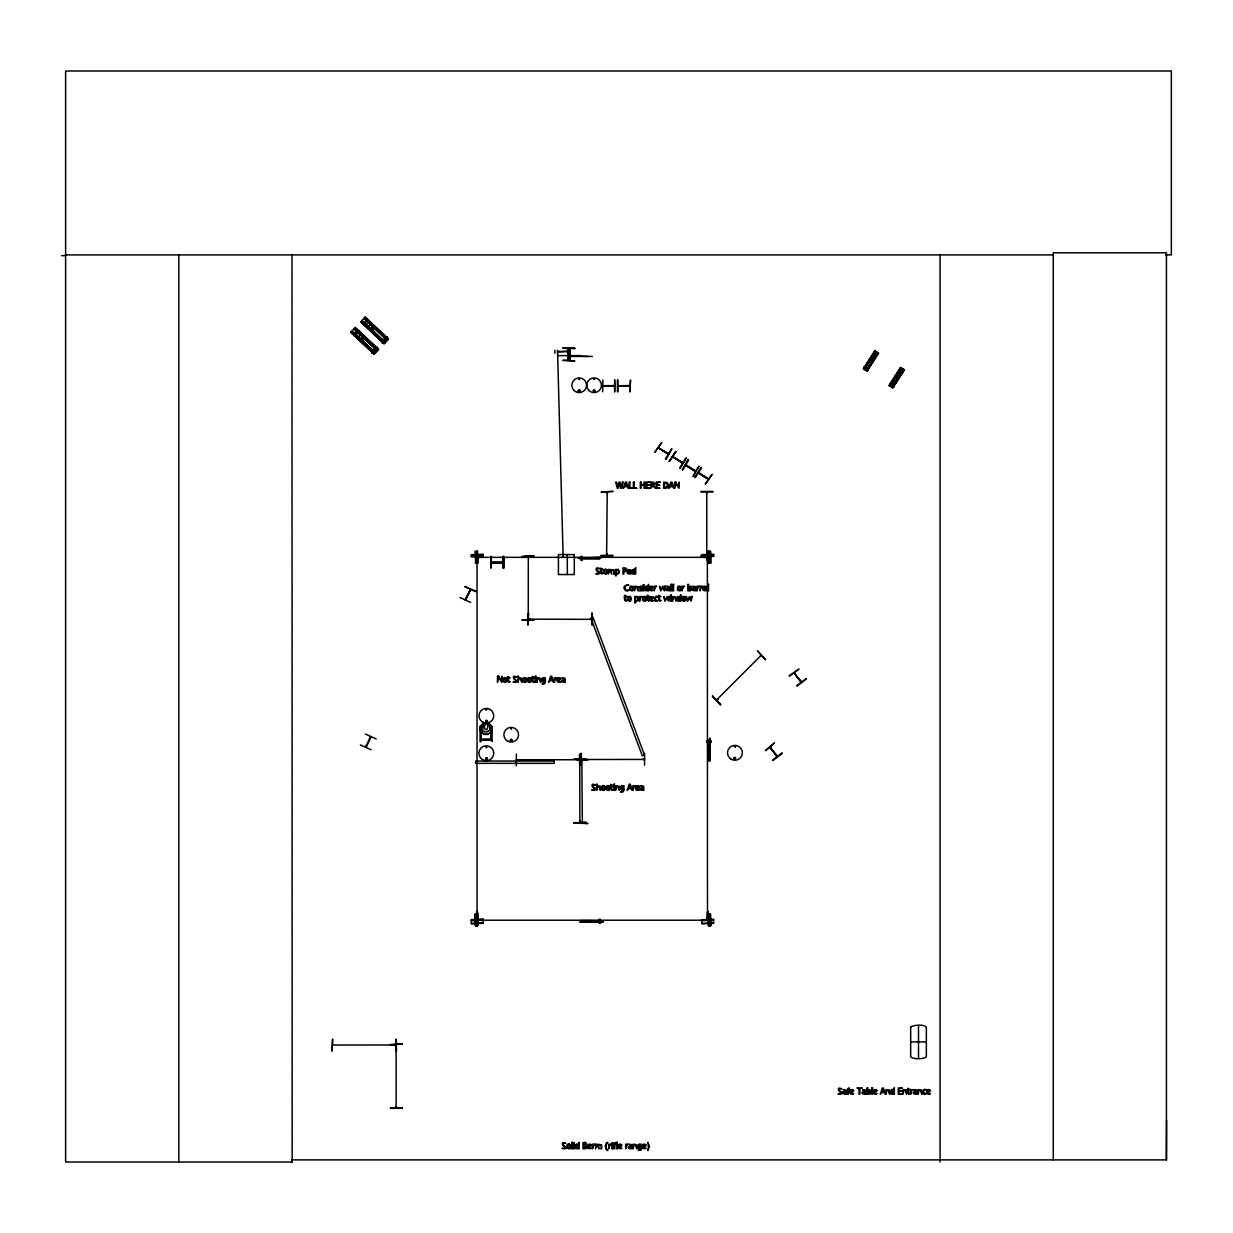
<?xml version="1.0" encoding="UTF-8"?>
<svg xmlns="http://www.w3.org/2000/svg" width="1233" height="1233" viewBox="0 0 1233 1233"><rect width="100%" height="100%" fill="white"/><g stroke="black" fill="none" stroke-linecap="round" stroke-linejoin="round"><path stroke-width="1.5" d="M1165.586 254.907L1171.35 254.907L1171.35 70.99L65.626 70.99L65.626 1162.01L292.159 1162.01L292.005 1159.883L1166.433 1159.883L1166.603 1120.427M706.817 742.358L706.817 741.156M706.971 742.436L706.987 741.064M707.804 742.405L707.804 741.11M708.359 742.343L708.359 741.187M710.146 742.251L710.146 740.956M710.963 742.297L710.963 740.925M711.117 742.204L711.133 741.002M476.971 917.938C479.113 918.801 475.938 901.616 477.032 919.479M477.572 917.922L477.448 919.464M707.48 919.479L707.881 911.279L707.434 918.477M708.019 917.922L707.896 919.464M476.971 912.821L477.51 912.805M707.418 912.821L707.942 912.805M476.909 557.378L477.032 556.607M707.48 556.607L707.495 560.738L707.896 556.592M668.656 453.713L658.592 448.026M685.687 465.365L695.52 471.391M476.971 557.378L478.558 557.47M476.924 559.967L477.001 560.229M396.086 1106.571L396.132 1107.727M606.744 492.075L607.16 493.37L607.222 492.106M580.311 760.422L580.296 759.605M606.744 555.158L607.145 553.848L607.16 555.158M581.714 760.052L582.253 760.977L581.791 759.96M582.361 822.642L581.837 759.913M706.756 555.158L706.756 492.075M706.694 554.018L707.156 555.158M485.694 709.653L486.896 709.329L485.833 709.946M487.436 721.582C485.463 717.483 484.862 724.403 487.251 721.814M487.482 758.757C484.523 762.21 485.725 755.367 487.359 758.48M578.077 390.769C581.036 387.332 579.834 394.175 578.185 391.046M594.676 379.302L593.458 379.147L594.676 378.993M593.335 390.568C594.753 393.45 595.077 388.565 593.505 390.429M595.215 391.077C593.243 386.977 592.626 393.897 595.03 391.308M581.714 921.668L581.776 920.635L601.365 920.774L601.365 921.806L580.296 922.192M733.789 758.326C736.748 754.873 735.546 761.717 733.897 758.603M734.128 758.326C736.502 755.721 734.883 761.316 734.313 757.971M735.546 746.859L734.375 746.381L735.438 746.998M607.222 554.912L607.222 554.095M706.694 492.321L706.756 493.385M771.041 747.876L770.317 746.921M794.144 673.064L801.589 681.911M776.343 755.659L777.468 756.291M366.093 747.213L366.17 745.98M370.054 737.673L370.594 736.486M370.979 736.933L366.093 747.445M465.226 599.608L470.528 589.343L465.535 600.055M465.18 599.855L466.151 598.945M385.312 339.876L385.883 341.171M709.884 738.552L709.36 739.831M365.569 747.013L370.547 736.61M517.182 681.34C509.059 673.942 522.068 678.474 514.392 676.177A1.988 1.988 0 0 0 513.467 676.84C512.728 681.032 520.758 680.601 513.098 682.019L515.656 682.466L517.182 681.34A1.865 1.865 0 0 0 517.244 680.077M599.87 573.037C591.748 565.639 604.756 570.17 597.096 567.874A1.988 1.988 0 0 0 596.156 568.536C595.416 572.729 603.446 572.312 595.786 573.715L598.344 574.162L599.87 573.037A1.865 1.865 0 0 0 599.947 571.788M595.755 789.336C587.648 781.938 600.656 786.454 592.981 784.173A1.988 1.988 0 0 0 592.056 784.835C591.239 789.012 599.392 788.565 591.67 790.014L594.244 790.461L595.755 789.336A1.865 1.865 0 0 0 595.832 788.072M566.039 1147.784C557.933 1140.402 570.941 1144.918 563.265 1142.637A1.988 1.988 0 0 0 562.34 1143.284C561.524 1147.476 569.677 1147.029 561.955 1148.478L564.529 1148.925L566.039 1147.784A1.865 1.865 0 0 0 566.117 1146.536M842.154 1093.193C834.047 1085.795 847.056 1090.326 839.38 1088.045A1.988 1.988 0 0 0 838.455 1088.693C837.639 1092.885 845.792 1092.423 838.07 1093.871L840.644 1094.318L842.154 1093.193A1.865 1.865 0 0 0 842.231 1091.945M477.448 560.337L477.448 556.977M704.382 556.884L708.019 557.439L707.372 556.884L707.48 918.708L707.48 912.066M579.818 391.123C578 387.948 579.448 393.897 579.572 390.167M485.648 720.889C486.619 723.941 487.359 719.456 485.987 720.673M486.896 747.46L486.018 746.582L486.341 747.722M510.647 728.271L511.525 729.15L510.924 728.087M510.292 739.692C512.111 744.562 512.188 735.885 510.292 740.756M511.818 740.571C510.832 737.226 510.185 743.052 511.895 740.031M794.206 673.033L801.142 682.157M365.446 734.082L376.188 738.921M371.148 749.756L360.39 744.917M464.995 586.769L475.938 591.208M465.642 600.117L470.652 589.374M470.698 602.428L459.955 597.589M528.248 619.552L528.31 556.73M580.296 822.426L580.296 821.178M480.284 730.491L480.284 726.638L484.091 722.754L482.211 729.597L484.816 731.878L487.389 731.878L489.933 729.597L489.933 726.715L488.021 722.939L484.091 722.754L480.161 726.684M528.541 618.781L529.866 619.182L528.556 619.197M394.714 1045.569L395.778 1045.029L394.468 1045.029M579.448 760.222L578.231 759.682M644.289 759.497L643.472 758.911M491.489 562.094L491.582 562.942M602.845 385.667L614.589 385.605L602.798 386.206M618.057 385.667L629.816 385.605L618.026 386.206M667.238 486.85L667.192 483.521L664.495 482.812L664.495 487.605L667.238 486.85A2.05 2.05 0 0 1 666.097 487.528M661.628 442.585L654.877 452.264L661.689 442.632M665.959 459.215L671.692 448.904L665.912 459.2M665.481 458.923L671.738 448.935M669.195 461.25L675.977 451.586M669.565 461.481L675.838 451.509L669.149 461.219M682.82 462.545L672.725 456.749L682.604 462.945M685.98 457.859L679.83 467.924M680.2 468.155L686.457 458.167M682.45 469.912L688.708 459.924M695.304 471.561L694.873 470.436M698.895 466.321L693.054 476.57L698.757 466.228M701.623 467.677L695.227 477.572M694.857 477.341L701.115 467.353M705.476 484.014L712.15 474.289L705.338 483.922M863.609 368.837L875.029 350.881M863.871 369.006L875.276 351.035M864.009 369.099L875.507 351.174M864.21 369.237L875.677 351.297M864.425 369.361L875.939 351.467M864.765 369.561L865.782 370.208M866.044 370.362L877.526 352.453M866.275 370.517L877.742 352.592M866.537 370.686L877.958 352.715M866.676 370.779L878.096 352.808M866.891 370.917L878.358 352.977M901.724 368.266L890.272 386.206L889.116 385.482L900.552 367.526L904.39 369.946L892.877 387.856L889.394 385.621L900.814 367.681M889.209 385.528L900.568 367.526M901.076 367.85L889.764 385.883L901.277 367.989M890.211 386.176L901.446 368.097M891.875 387.208L903.234 369.206M892.029 387.301L903.481 369.361M892.23 387.439L903.743 369.53M892.461 387.578L903.866 369.607M892.692 387.732L904.159 369.792M470.158 589.174L470.127 590.33M716.527 700.02L717.745 699.373M716.65 699.805L717.729 699.527L717.036 700.174M375.741 351.729L374.863 350.819M734.668 746.443L735.253 746.135M529.789 619.274L528.68 619.197L591.393 619.32M590.453 618.796L591.486 618.735M579.479 759.759L516.535 759.713M517.536 760.206L516.38 760.16M332.679 1045.029L395.608 1044.983M579.325 760.206L578.292 759.759M581.56 759.035L582.623 759.019M643.472 759.513L644.535 759.035M644.535 759.436L581.483 759.497M614.466 386.114L603.091 386.191M629.693 386.114L618.303 386.191M503.28 562.51L491.643 562.556M599.747 557.917L600.995 557.516M350.681 332.448L355.32 327.454L378.608 349.278L374 354.241L350.696 332.417M360.637 322.029L365.261 317.035L388.472 338.936M353.362 334.328L357.385 330.012M363.303 323.909L367.342 319.609M354.934 335.792L358.957 331.492M364.891 325.389L368.914 321.089M357.308 338.012L361.331 333.711M367.249 327.593L371.287 323.293M359.404 339.984L363.427 335.684M369.345 329.565L373.383 325.265M361.762 342.188L365.785 337.888M371.719 331.785L375.741 327.485M371.919 351.682L375.942 347.382M381.876 341.264L385.898 336.963M371.934 353.039L377.298 347.29M372.104 353.208L377.483 347.459M381.876 342.62L387.254 336.886M382.06 342.789L387.424 337.056M388.58 338.844L383.941 343.837L360.73 321.921M720.411 704.767L712.489 696.013L720.442 704.721M761.347 655.833L760.314 656.249L761.146 655.401M480.161 730.445L484.153 734.267L488.083 734.359L492.013 730.445M581.776 821.748L581.791 822.735M582.238 822.765L582.361 821.825M396.533 1107.604L396.594 1106.664M717.313 699.173L716.62 699.928L760.931 655.54M578.894 378.593L579.387 379.779L579.217 378.5M789.212 675.776L798.938 669.087L789.49 676.116M796.734 685.61L806.197 678.582M797.104 686.087L806.459 678.936M774.463 742.99L765.477 750.635L774.432 742.96M782.092 752.962L772.629 759.99M772.999 760.468L782.354 753.317M685.764 464.795L686.689 465.303M477.572 557.362L478.543 556.823M477.649 919.787L482.442 920.188L477.664 920.203M511.741 741.141L510.94 741.249M481.872 557.393L478.111 557.347M704.397 920.265L703.488 919.803L708.281 920.203M658.345 447.887L668.394 454.176L658.622 447.98M698.695 472.563L708.482 478.697M698.525 473.071L708.127 479.021M656.079 596.464L654.523 597.805L654.708 600.363A1.803 1.803 0 0 0 655.663 601.165C661.859 601.843 649.776 598.39 657.913 596.787L656.079 596.464A2.558 2.558 0 0 1 657.281 596.525M924.365 1089.51L922.808 1090.851L922.993 1093.409A1.803 1.803 0 0 0 923.949 1094.21C930.129 1094.889 918.061 1091.436 926.199 1089.833L924.365 1089.51A2.558 2.558 0 0 1 925.567 1089.571M644.289 759.559L643.349 759.451M707.388 920.265L708.266 919.787M471.345 919.864L483.136 919.402M471.345 920.219L483.136 919.741M471.36 920.727L483.136 920.25M471.36 923.455L483.136 922.978M701.793 919.864L713.583 919.232L713.583 923.317L701.793 923.794L701.793 919.695M701.793 920.219L713.583 919.741M701.793 920.727L713.583 920.25M701.793 923.455L713.583 922.978M471.345 554.819L483.136 554.588M471.345 556.191L483.136 555.96M471.345 556.453L483.136 556.222M701.793 554.819L713.568 554.588M701.793 556.191L713.568 555.96M701.793 556.453L713.583 556.222M701.053 491.443L712.844 491.428M607.222 492.306L606.621 554.912M701.068 491.936L712.844 491.859M706.756 493.262L707.218 492.106M601.072 555.359L612.847 555.282M601.072 555.79L612.847 555.775M592.256 613.094L592.287 624.869M528.248 618.519L527.786 619.459L528.186 618.272M528.664 618.781L529.728 618.781M590.576 619.259L591.516 619.197M522.098 619.783L533.889 619.706M522.098 620.23L533.889 620.199M527.924 624.884L528.51 613.094L527.986 624.884M581.406 753.348L581.313 765.123M516.35 754.072L516.257 765.847M579.433 754.072L579.68 765.847M516.504 759.759L517.567 759.744M576.15 759.667L587.925 759.59M643.349 759.035L644.289 758.973M644.566 765.123L644.582 753.348M574.146 822.658L585.937 822.581M574.146 823.089L587.941 823.505L576.15 822.935M332.648 1039.342L332.062 1051.132L332.556 1039.342M395.731 1039.342L395.978 1051.117M402.22 1107.696L390.445 1107.928M390.445 1108.359L402.235 1108.297M61.65 255.663L65.626 255.647M708.143 551.259L710.532 551.243L710.809 563.034L708.405 563.034L708.143 551.259L708.513 563.034M478.096 556.946L481.98 556.931M703.935 556.946L707.819 556.946L707.896 560.337M703.935 557.362L707.834 557.347L478.034 557.347M475.399 563.034L477.788 563.034L477.51 551.259L475.121 551.259L475.599 563.034M477.51 914.1L475.121 914.1L475.399 925.891L477.788 925.891L477.418 914.1M478.096 919.787L481.98 919.787M478.111 920.203L481.995 920.188M703.935 919.803L707.819 919.787M703.935 920.203L707.834 920.203L478.034 920.203M708.405 925.891L710.809 925.875L710.532 914.1L708.143 914.1L708.513 925.891M65.626 254.907L1053.259 254.907M563.111 347.876L574.902 348.461L563.111 347.814M563.111 348.384L574.902 348.384M557.516 351.405L567.334 351.405L557.516 352.068M567.334 351.575L570.247 351.575M567.334 351.898L570.247 351.898M568.351 353.701L569.661 353.701M568.351 354.195L569.661 354.195M568.351 354.518L569.661 354.518M568.351 355.012L569.661 355.012M557.979 355.613L581.051 355.613M568.644 355.998L587.956 356.399M568.644 356.46L592.333 356.414M563.111 360.421L574.902 360.899L563.111 360.252M602.845 379.98L602.675 391.755M614.62 379.98L614.62 391.755M617.409 379.98L617.456 391.755M629.847 391.755L630.495 379.98L630.017 391.755M491.489 556.407L490.826 568.197L491.32 556.407M503.28 556.407L503.28 568.197M491.613 562.094L503.156 562.094M491.443 562.803L503.311 562.803M491.443 562.942L503.311 562.942M484.153 722.939L488.021 722.939L492.013 726.591L492.013 730.522M491.166 728.302L492.106 728.302L492.106 741.418L491.258 740.232L481.009 740.232L481.009 741.757L480.069 741.757L480.161 726.591M481.009 738.86L481.749 725.466L481.009 739.045L491.166 739.045L490.441 725.436L491.166 738.844M910.648 1041.931L926.353 1041.931M580.835 556.437L582.223 556.437M580.882 557.254L582.161 557.254M581.036 559.597L582.33 559.597M580.99 560.414L582.361 560.414M598.93 919.279L600.317 919.294M598.976 920.095L600.255 920.111M599.13 922.438L600.425 922.454M599.084 923.255L600.456 923.27M704.397 557.486L703.488 556.946L708.266 556.946M777.021 756.446L770.039 747.445M605.865 569.338L604.971 569.338A1.865 1.865 0 0 0 603.908 569.939L603.646 573.191L605.865 574.177A1.849 1.849 0 0 0 606.929 573.576L606.929 569.939M529.743 677.626L528.849 677.626A1.865 1.865 0 0 0 527.77 678.242L527.508 681.495L529.743 682.481A1.849 1.849 0 0 0 530.806 681.88L530.806 678.242M525.088 677.626L524.195 677.626A1.865 1.865 0 0 0 523.131 678.242L522.869 681.495L525.088 682.481A1.849 1.849 0 0 0 526.152 681.88L526.152 678.242M505.36 677.626L504.467 677.626A1.865 1.865 0 0 0 503.388 678.242L503.126 681.495L505.36 682.481A1.849 1.849 0 0 0 506.424 681.88L506.424 678.242M608.316 785.621L607.422 785.621A1.865 1.865 0 0 0 606.359 786.238L606.097 789.49L608.316 790.476A1.849 1.849 0 0 0 609.395 789.875L609.395 786.222M603.677 785.621L602.783 785.621A1.865 1.865 0 0 0 601.704 786.238L601.442 789.49L603.677 790.476A1.849 1.849 0 0 0 604.74 789.875L604.74 786.222M569.184 1144.085L568.29 1144.085A1.865 1.865 0 0 0 567.226 1144.686L566.964 1147.954L569.184 1148.925A1.849 1.849 0 0 0 570.247 1148.324L570.247 1144.686M709.437 759.744L708.328 759.605L708.466 740.016L709.499 740.016L709.884 761.069M578.477 557.516L579.757 558.025M602.829 922.192L601.534 921.668M685.995 464.872L695.689 470.898M568.505 354.857L568.598 353.825L569.538 354.765M465.072 586.615L475.691 591.717M672.632 456.842L682.666 463.146M698.279 472.933L708.328 479.236M685.44 465.226L695.412 471.638M873.873 352.7L877.187 354.811M899.643 369.515L902.957 371.611M873.103 353.917L876.416 356.029M898.872 370.717L902.186 372.828M871.931 355.736L875.26 357.847M897.716 372.551L901.03 374.662M870.899 357.354L874.212 359.466M896.684 374.169L899.998 376.265M869.743 359.188L873.056 361.3M895.512 375.988L898.842 378.099M864.765 367.002L868.094 369.114M890.55 383.802L893.863 385.914M863.886 367.157L868.309 369.977M863.809 367.295L868.217 370.116M889.671 383.972L894.095 386.777M889.579 384.11L894.002 386.915M364.983 317.343L388.256 339.167L364.906 317.42M364.737 317.605L387.948 339.507M364.475 317.883L387.779 339.692M364.382 317.975L387.701 339.784M364.167 318.222L387.516 339.969M387.254 340.246L365.322 319.732L385.79 339.075M386.869 340.662L385.636 341.988M362.024 320.534L383.987 341.032M363.319 321.905L383.895 341.14M361.731 320.857L385.081 342.62M362.887 322.368L384.819 342.882L362.81 322.46M361.161 321.459L384.573 343.159M360.992 321.659L384.249 343.498M360.915 321.736L384.218 343.529M355.042 327.747L378.346 349.555M354.95 327.839L378.315 349.586M356.152 329.303L377.992 349.925M377.822 350.11L355.905 329.565L377.745 350.187M354.21 328.625L377.483 350.465M355.366 330.136L375.942 349.371M355.274 330.244L375.865 349.463M376.913 351.081L375.68 352.391M353.455 332.232L375.402 352.73M353.362 332.324L375.31 352.838M351.821 331.23L375.048 353.116M352.931 332.787L374.878 353.301M352.854 332.864L374.77 353.409M351.297 331.785L374.632 353.563M488.021 722.939L492.013 726.684M480.161 730.522L484.091 734.359L488.083 734.359M712.366 696.136L720.75 704.413M486.835 758.264C487.066 761.717 484.199 756.6 487.112 758.557M793.975 672.848L801.173 682.265M777.067 756.646L769.87 747.229L777.376 756.06M706.694 554.912L706.74 553.971M563.157 557.193L557.516 350.264M710.331 551.243L710.609 563.034M708.728 551.243L709.006 563.034M708.436 551.259L708.713 563.034M710.331 914.1L710.609 925.875M708.728 914.1L709.006 925.891M708.436 914.1L708.713 925.891M477.217 551.259L477.695 563.034M476.924 551.259L477.186 563.034M477.217 914.1L477.495 925.891M476.924 914.1L477.186 925.891M475.321 914.1L475.599 925.891M591.763 613.094L591.84 624.884M585.922 759.328L574.146 758.742L587.925 759.759L576.135 759.174M580.805 753.348L580.882 765.138M579.834 760.545L579.772 759.405L579.834 822.334L579.818 821.27M396.332 1039.342L396.409 1051.117M707.48 556.992L707.48 560.352M477.048 560.352L477.032 556.992L477.032 918.708L477.032 912.066M707.881 912.035L707.896 918.693M477.448 912.035L477.448 918.693M1166.433 1159.883L1166.433 252.78L1053.259 252.78L1053.259 1159.883M940.07 254.907L940.07 1162.01M918.508 1026.226L918.508 1057.652M617.903 379.98L617.903 391.755M614.789 379.98L614.712 391.755M570.309 348.461L570.263 360.252M569.692 348.461L569.661 360.252M568.321 348.461L568.274 360.252M567.689 348.461L567.689 360.252M567.303 554.573L567.303 574.547M554.896 350.264L554.896 353.208M503.865 556.407L503.865 568.197M396.132 1044.752L396.132 1107.604M291.99 254.907L292.159 1162.01M178.816 254.907L178.816 1162.01M605.634 569.338A1.865 1.865 0 0 1 606.713 569.939M505.129 677.626A1.865 1.865 0 0 1 506.208 678.242M524.857 677.626A1.865 1.865 0 0 1 525.936 678.242M529.512 677.626A1.865 1.865 0 0 1 530.575 678.242M603.446 785.621A1.865 1.865 0 0 1 604.524 786.238M608.085 785.621A1.865 1.865 0 0 1 609.164 786.238M568.952 1144.085A1.865 1.865 0 0 1 570.031 1144.702M579.942 557.902L579.926 558.934L599.515 559.073L599.531 558.04L579.942 557.902M605.357 1145.827L606.235 1149.68L607.854 1150.559L606.405 1148.339A5.24 5.24 0 0 1 606.066 1146.459L606.405 1144.548A5.548 5.548 0 0 1 607.206 1143.083L607.854 1142.344L606.235 1143.238L605.357 1145.827M649.483 1146.459L647.926 1150.559C648.404 1150.266 648.373 1142.621 647.926 1142.344L649.483 1146.459M690.958 588.511C688.8 594.275 688.553 582.839 690.958 588.511M870.097 1091.899C867.94 1097.663 867.693 1086.227 870.097 1091.899M545.371 681.864L544.554 683.853L541.904 683.961C549.456 681.849 536.802 682.743 543.044 677.626A2.096 2.096 0 0 1 544.585 677.919L545.371 677.718L545.371 681.864M623.96 789.844L623.143 791.833L620.476 791.956C628.044 789.844 615.39 790.738 621.632 785.621A2.096 2.096 0 0 1 623.174 785.914L623.96 785.714L623.96 789.844M641.576 1148.308L640.775 1150.297L638.108 1150.404C645.676 1148.308 633.022 1149.187 639.249 1144.085A2.096 2.096 0 0 1 640.79 1144.378L641.576 1144.178L641.576 1148.308M619.413 571.634C620.076 575.133 615.02 572.96 616.284 575.811L615.498 575.811L615.498 569.415L618.427 569.446L619.413 571.634M638.771 598.745C639.418 602.243 634.363 600.07 635.627 602.922L634.841 602.922L634.841 596.525L637.769 596.556L638.771 598.745M625.27 587.185C624.607 589.266 626.996 591.331 628.768 589.698C630.202 590.422 626.056 591.948 625.146 590.16C620.029 584.01 633.068 584.904 627.165 585.243A1.772 1.772 0 0 0 625.778 585.875L625.27 587.185M631.358 598.868L630.803 600.687A1.849 1.849 0 0 1 629.724 601.288L627.505 600.301L627.767 597.049A1.865 1.865 0 0 1 628.83 596.448L629.724 596.448A1.834 1.834 0 0 1 630.803 597.049L631.358 598.868M633.639 588.542L633.068 590.36A1.849 1.849 0 0 1 632.005 590.961L629.786 589.975L630.048 586.723A1.865 1.865 0 0 1 631.111 586.107L632.005 586.107A1.834 1.834 0 0 1 633.068 586.708L633.639 588.542M646.508 598.868L645.938 600.687A1.849 1.849 0 0 1 644.874 601.288L642.655 600.301L642.902 597.049A1.865 1.865 0 0 1 643.98 596.448L644.874 596.448A1.834 1.834 0 0 1 645.938 597.049L646.508 598.868M613.88 1143.623L613.849 1148.848L614.635 1148.848L614.635 1144.825L615.914 1144.178C613.895 1144.255 617.348 1140.463 613.88 1143.623M681.279 588.542L680.708 590.36A1.849 1.849 0 0 1 679.645 590.961L677.426 589.975L677.688 586.723A1.865 1.865 0 0 1 678.751 586.107L679.645 586.107A1.834 1.834 0 0 1 680.708 586.708L681.279 588.542M685.825 598.868L685.271 600.687A1.849 1.849 0 0 1 684.192 601.288L681.972 600.301L682.234 597.049A1.865 1.865 0 0 1 683.298 596.448L684.192 596.448A1.834 1.834 0 0 1 685.271 597.049L685.825 598.868M691.759 588.449L690.588 590.823L687.844 590.869L687.844 584.365L688.63 584.365C686.843 588.079 692.407 584.442 691.759 588.449M847.688 1089.032L847.672 1094.241L848.458 1094.241L848.458 1090.234L849.737 1089.571C847.718 1089.664 851.171 1085.872 847.688 1089.032M870.899 1091.837L869.727 1094.21L866.984 1094.241L866.984 1087.737L867.77 1087.737C865.998 1091.467 871.546 1087.83 870.899 1091.837M557.116 679.537C555.513 684.269 564.252 681.202 559.412 681.818C554.758 680.446 565.192 678.921 558.78 677.641A1.927 1.927 0 0 0 557.67 678.273L557.116 679.537M575.256 1145.966L575.95 1148.617L579.14 1148.848L579.14 1142.344L578.354 1144.363A2.127 2.127 0 0 0 576.797 1144.085A1.834 1.834 0 0 0 575.811 1144.702L575.256 1145.966M587.709 1145.996C586.107 1150.713 594.845 1147.646 590.006 1148.262C585.351 1146.906 595.786 1145.38 589.374 1144.085A1.927 1.927 0 0 0 588.264 1144.717L587.709 1145.996M631.835 571.218L632.529 573.869L635.719 574.085L635.719 567.581L634.933 569.615A2.127 2.127 0 0 0 633.392 569.338A1.834 1.834 0 0 0 632.406 569.939L631.835 571.218M644.72 588.002L645.414 590.638L648.589 590.869L648.589 584.365L647.803 586.384A2.127 2.127 0 0 0 646.262 586.107A1.834 1.834 0 0 0 645.275 586.723L644.72 588.002M649.452 588.018C647.834 592.749 656.588 589.667 651.748 590.283C647.094 588.927 657.528 587.401 651.116 586.107A1.927 1.927 0 0 0 650.007 586.738L649.452 588.018M635.704 787.533C634.086 792.264 642.84 789.182 638 789.814C633.346 788.442 643.78 786.916 637.369 785.621A1.927 1.927 0 0 0 636.259 786.253L635.704 787.533M649.899 598.359C648.296 603.076 657.019 600.009 652.195 600.625C647.541 599.269 657.975 597.743 651.563 596.448A1.927 1.927 0 0 0 650.454 597.08L649.899 598.359M618.165 1145.996C616.562 1150.713 625.301 1147.646 620.476 1148.262C615.806 1146.906 626.241 1145.38 619.829 1144.085A1.927 1.927 0 0 0 618.735 1144.717L618.165 1145.996M676.979 598.329L677.672 600.98L680.847 601.195L680.847 594.691L680.061 596.726A2.127 2.127 0 0 0 678.52 596.448A1.834 1.834 0 0 0 677.534 597.049L676.979 598.329M642.439 1145.996C640.821 1150.713 649.575 1147.646 644.736 1148.262C640.081 1146.906 650.515 1145.38 644.104 1144.085A1.927 1.927 0 0 0 642.994 1144.717L642.439 1145.996M702.964 588.018C701.346 592.749 710.1 589.667 705.261 590.283C700.606 588.927 711.04 587.401 704.629 586.107A1.927 1.927 0 0 0 703.519 586.738L702.964 588.018M850.03 1091.405C848.412 1096.122 857.166 1093.055 852.327 1093.671C847.672 1092.315 858.106 1090.789 851.695 1089.494A1.927 1.927 0 0 0 850.585 1090.126L850.03 1091.405M873.396 1091.405C871.793 1096.122 880.516 1093.055 875.692 1093.671C871.037 1092.315 881.472 1090.789 875.06 1089.494A1.927 1.927 0 0 0 873.95 1090.126L873.396 1091.405M890.488 1091.375L891.182 1094.025L894.357 1094.241L894.357 1087.737L893.571 1089.772A2.127 2.127 0 0 0 892.029 1089.494A1.834 1.834 0 0 0 891.043 1090.095L890.488 1091.375M926.63 1091.405C925.027 1096.122 933.766 1093.055 928.942 1093.671C924.288 1092.315 934.722 1090.789 928.295 1089.494A1.927 1.927 0 0 0 927.201 1090.126L926.63 1091.405M626.903 569.738L626.01 571.403L623.806 571.773L623.806 574.085L622.973 574.085L622.973 567.858L625.84 568.074L626.903 569.738M586.369 1146.967L583.841 1148.139L583.841 1145.842L586.369 1146.967M361.315 338.643C363.088 343.591 365.091 334.975 361.315 338.643M371.272 328.225C373.044 333.172 375.032 324.572 371.272 328.225M638.987 587.216C641.699 589.944 641.299 589.682 638.941 590.592L640.929 590.946A1.788 1.788 0 0 0 641.838 590.561C644.304 588.403 637.153 587.602 641.052 586.785A2.435 2.435 0 0 1 642.1 587.262L640.698 586.091L638.987 587.216M587.232 1146.937L586.214 1148.57L583.009 1148.848L583.009 1142.621C588.203 1141.373 585.66 1145.087 587.232 1146.937M503.711 679.275C504.297 686.504 508.166 675.514 503.711 679.275M523.439 679.275C524.025 686.504 527.894 675.514 523.439 679.275M528.094 679.275C528.664 686.504 532.548 675.514 528.094 679.275M604.232 570.971C604.802 578.2 608.67 567.211 604.232 570.971M602.028 787.255C602.598 794.499 606.482 783.51 602.028 787.255M567.534 1145.719C568.12 1152.947 571.989 1141.974 567.534 1145.719M606.682 787.255C607.253 794.499 611.121 783.51 606.682 787.255M628.09 598.082C628.66 605.311 632.529 594.321 628.09 598.082M630.371 587.74C630.942 594.984 634.81 583.995 630.371 587.74M643.225 598.082C643.811 605.311 647.679 594.321 643.225 598.082M677.996 587.74C678.582 594.984 682.45 583.995 677.996 587.74M682.558 598.082C683.128 605.311 686.997 594.321 682.558 598.082M668.579 485.216L667.315 487.821L663.678 488.314L663.678 482.103L667.315 482.596L668.579 485.216M618.612 571.727C618.858 574.593 614.419 573.515 616.284 570.571L618.026 570.155L618.612 571.727M637.954 598.837C638.201 601.704 633.762 600.625 635.627 597.681L637.369 597.265L637.954 598.837M632.699 571.018C633.253 577.969 636.629 567.149 632.699 571.018M576.119 1145.765C576.674 1152.716 580.049 1141.897 576.119 1145.765M645.568 587.802C646.138 594.738 649.514 583.918 645.568 587.802M677.826 598.128C678.397 605.079 681.772 594.26 677.826 598.128M891.336 1091.174C891.906 1098.125 895.281 1087.306 891.336 1091.174M561.631 680.585L561.585 681.032A1.603 1.603 0 0 0 561.832 681.895L565.3 682.388L565.007 678.181L561.955 677.826L564.514 679.321L561.631 680.585M627.35 572.282L627.304 572.729A1.603 1.603 0 0 0 627.551 573.592L631.019 574.085L630.741 569.877L627.689 569.523L630.233 571.018L627.35 572.282M640.22 788.581L640.158 789.028A1.603 1.603 0 0 0 640.405 789.891L643.888 790.384L643.595 786.161L640.543 785.806L643.102 787.317L640.22 788.581M666.082 589.066L666.036 589.513A1.603 1.603 0 0 0 666.267 590.376L669.75 590.869L669.457 586.646L666.406 586.291L668.964 587.802L666.082 589.066M628.445 1147.044L628.398 1147.491A1.603 1.603 0 0 0 628.63 1148.339L632.113 1148.848L631.82 1144.625L628.768 1144.27L631.327 1145.765L628.445 1147.044M692.299 589.066L692.252 589.513A1.603 1.603 0 0 0 692.499 590.376L695.967 590.869L695.689 586.646L692.638 586.291L695.181 587.802L692.299 589.066M842.817 1092.438L842.771 1092.9A1.603 1.603 0 0 0 843.018 1093.748L846.485 1094.241L846.192 1090.034L843.141 1089.679L845.699 1091.174L842.817 1092.438M862.221 1092.438L862.175 1092.9A1.603 1.603 0 0 0 862.406 1093.748L865.89 1094.241L865.597 1090.034L862.545 1089.679L865.104 1091.174L862.221 1092.438M913.422 1092.438L913.376 1092.9A1.603 1.603 0 0 0 913.622 1093.748L917.09 1094.241L916.813 1090.034L913.761 1089.679L916.304 1091.174L913.422 1092.438M542.35 679.275C542.967 685.872 546.234 675.545 542.35 679.275M620.939 787.27C621.555 793.867 624.823 783.541 620.939 787.27M638.555 1145.719C639.187 1152.331 642.455 1142.005 638.555 1145.719M910.694 1027.074L910.648 1056.496C911.603 1059.486 925.397 1059.486 926.353 1056.496L926.353 1027.366C924.704 1023.945 913.036 1024.962 910.694 1027.074M654.769 483.783L653.49 485.617L655.694 488.314L652.658 485.848L650.885 488.314L650.885 482.103L653.737 482.257L654.769 483.783M653.906 483.845L651.702 485.155L651.702 482.812L653.906 483.845M562.448 680.678L563.635 681.757L564.514 679.953L562.448 680.678M626.04 569.769L623.806 571.064L623.806 568.583L626.04 569.769M628.167 572.374L629.354 573.453L630.233 571.65L628.167 572.374M666.883 589.143L668.086 590.237L668.964 588.418L666.883 589.143M641.021 788.658L642.223 789.752L643.102 787.933L641.021 788.658M693.116 589.143L694.302 590.237L695.181 588.418L693.116 589.143M629.262 1147.122L630.448 1148.216L631.327 1146.397L629.262 1147.122M843.634 1092.53L844.821 1093.609L845.699 1091.806L843.634 1092.53M863.023 1092.53L864.225 1093.609L865.104 1091.806L863.023 1092.53M914.239 1092.53L915.425 1093.609L916.304 1091.806L914.239 1092.53M586.076 1144.147L583.841 1145.149L583.841 1143.33L586.076 1144.147M871.145 359.065C872.07 362.44 873.843 356.83 871.145 359.065M896.93 375.865C897.855 379.24 899.612 373.63 896.93 375.865M664.864 586.199L664.094 589.821L662.953 586.199L661.196 589.821L659.563 586.199L660.749 590.869L662.614 587.262L664.479 590.869L665.666 586.199L664.864 586.199M669.041 596.525L668.271 600.147L667.13 596.525L665.373 600.147L663.724 596.525L664.926 601.195L666.776 597.604L668.656 601.195L669.827 596.525L669.041 596.525M691.513 596.525L690.727 600.147L689.601 596.525L687.844 600.147L686.195 596.525L687.398 601.195L689.247 597.604L691.112 601.195L692.299 596.525L691.513 596.525M557.994 679.013C560.953 681.88 560.414 676.331 557.994 679.013M650.33 587.494C653.29 590.36 652.75 584.812 650.33 587.494M650.777 597.82C653.737 600.687 653.197 595.154 650.777 597.82M636.582 787.008C639.542 789.875 639.002 784.327 636.582 787.008M703.843 587.494C706.802 590.36 706.262 584.812 703.843 587.494M588.588 1145.472C591.547 1148.324 591.008 1142.791 588.588 1145.472M619.043 1145.472C622.002 1148.324 621.463 1142.791 619.043 1145.472M643.318 1145.472C646.277 1148.324 645.738 1142.791 643.318 1145.472M850.909 1090.866C853.868 1093.733 853.328 1088.2 850.909 1090.866M874.274 1090.866C877.233 1093.733 876.694 1088.2 874.274 1090.866M927.509 1090.866C930.468 1093.733 929.929 1088.2 927.509 1090.866M622.418 482.103L621.17 487.328L619.906 482.103L619.074 482.103L617.825 487.266L616.577 482.103L615.714 482.103L617.317 488.314L618.226 488.314L619.459 483.151L620.723 488.314L621.663 488.314L623.22 482.103L622.418 482.103M549.964 680.647L548.577 682.388L550.673 676.162L551.69 676.162L553.787 682.388L552.353 680.647L549.964 680.647M624.699 486.588L623.297 488.314L625.393 482.103L626.41 482.103L628.506 488.314L627.073 486.588L624.699 486.588M670.213 486.588L668.81 488.314L670.906 482.103L671.923 482.103L674.019 488.314L672.586 486.588L670.213 486.588M628.553 788.642L627.15 790.384L629.246 784.157L630.279 784.157L632.375 790.384L630.942 788.642L628.553 788.642M881.641 1092.515L880.254 1094.241L882.35 1088.03L883.367 1088.03L885.464 1094.241L884.03 1092.515L881.641 1092.515M551.151 677.009L550.195 679.953L552.122 679.953L551.151 677.009M625.886 482.935L624.915 485.879L626.842 485.879L625.886 482.935M671.399 482.935L670.428 485.879L672.355 485.879L671.399 482.935M629.739 785.005L628.784 787.933L630.71 787.933L629.739 785.005M882.843 1088.862L881.872 1091.806L883.799 1091.806L882.843 1088.862M485.417 723.432L484.168 728.41L486.711 729.89L488.021 726.715L486.711 723.432L485.417 723.432M688.23 459.616L682.512 469.958L688.23 459.616M874.798 350.727L863.347 368.682L867.184 371.102L878.62 353.147L874.783 350.711M757.555 650.932L765.477 659.686L757.555 650.932M611.953 569.754L608.316 569.415L608.316 574.085L610.181 570.047L611.753 574.085C609.611 569.122 615.868 568.906 613.618 574.085L614.404 574.085L614.296 570.216L611.953 569.754M599.223 1144.501L595.585 1144.178L595.585 1148.848L597.45 1144.794L599.022 1148.848C596.88 1143.885 603.137 1143.654 600.887 1148.848L601.673 1148.848L601.565 1144.979L599.223 1144.501M640.651 597.651L639.573 601.195L639.573 596.525L642.054 596.556L640.651 597.651M655.309 587.309L654.245 590.869L654.245 586.199L656.711 586.23L655.309 587.309M555.389 678.844L554.311 682.388L554.311 677.718L556.792 677.749L555.389 678.844M683.159 587.309L682.08 590.869L682.08 586.199L684.562 586.23L683.159 587.309M698.14 587.309L697.077 590.869L697.077 586.199L699.543 586.23L698.14 587.309M701.238 587.309L700.159 590.869L700.159 586.199L702.64 586.23L701.238 587.309M633.978 786.824L632.899 790.384L632.899 785.714L635.38 785.745L633.978 786.824M593.566 1145.287L592.503 1148.848L592.503 1144.178L594.969 1144.193L593.566 1145.287M609.796 1145.287L608.732 1148.848L608.732 1144.178L611.198 1144.193L609.796 1145.287M626.703 1145.287L625.64 1148.848L625.64 1144.178L628.106 1144.193L626.703 1145.287M911.696 1090.696L910.617 1094.241L910.617 1089.571L913.083 1089.602L911.696 1090.696M519.247 677.965L518.107 675.884L518.107 682.388L518.893 678.905L520.11 678.335L521.775 682.388L521.559 678.304L519.247 677.965M635.581 586.446L634.456 586.199L634.456 590.869L635.242 587.386L636.444 586.816L638.124 590.869L637.908 586.769L635.581 586.446M538.127 677.965L537.002 677.718L537.002 682.388L537.788 678.905L538.991 678.335L540.671 682.388L540.455 678.304L538.127 677.965M673.619 596.772L672.478 596.525L672.478 601.195L673.264 597.712L674.482 597.157L676.146 601.195L675.931 597.111L673.619 596.772M597.82 785.96L596.695 783.88L596.695 790.384L597.481 786.901L598.683 786.33L600.363 790.384L600.147 786.284L597.82 785.96M616.716 785.96L615.591 785.714L615.591 790.384L616.377 786.901L617.579 786.33L619.259 790.384L619.028 786.284L616.716 785.96M634.348 1144.409L633.207 1144.178L633.207 1148.848L633.993 1145.349L635.211 1144.794L636.891 1148.848L636.66 1144.748L634.348 1144.409M887.128 1089.818L885.988 1089.571L885.988 1094.241L886.774 1090.758L887.991 1090.203L889.656 1094.241L889.44 1090.157L887.128 1089.818M904.113 1089.818L902.972 1089.571L902.972 1094.241L903.758 1090.758L904.976 1090.203L906.656 1094.241L906.425 1090.157L904.113 1089.818M919.325 1089.818L918.2 1089.571L918.2 1094.241L918.986 1090.758L920.188 1090.203L921.868 1094.241L921.652 1090.157L919.325 1089.818M593.011 617.394L590.869 618.195L642.316 755.814L644.474 754.997L593.011 617.394M603.029 573.345L601.75 573.206L601.642 570.078L603.076 569.415L600.856 568.074C599.947 569.214 600.533 576.181 603.076 573.345M626.888 600.456L625.609 600.317L625.501 597.188L626.934 596.525L624.715 595.185C623.806 596.325 624.391 603.307 626.934 600.456M649.544 600.456L648.25 600.317L648.142 597.188L649.591 596.525L647.356 595.185C646.462 596.325 647.048 603.307 649.591 600.456M660.873 600.456L659.578 600.317L659.47 597.188L660.919 596.525L658.684 595.185C657.713 596.356 658.499 603.322 660.873 600.456M510.03 681.649L508.736 681.495L508.628 678.381L510.077 677.718L507.842 676.378C506.886 677.534 507.657 684.515 510.03 681.649M534.413 681.649L533.118 681.495L533.01 678.381L534.459 677.718L532.224 676.378C531.331 677.518 531.916 684.485 534.459 681.649M613.001 789.629L611.707 789.49L611.599 786.361L613.048 785.714L610.813 784.373C609.919 785.498 610.505 792.48 613.048 789.629M909.985 1093.501L908.69 1093.363L908.582 1090.234L910.031 1089.571L907.796 1088.23C906.841 1089.402 907.611 1096.368 909.985 1093.501M483.136 919.232L471.345 919.695L471.36 923.794L483.136 923.317L483.136 919.232M483.136 554.418L471.345 554.65L471.345 556.715L483.136 556.391L483.136 554.418M713.568 554.418L701.793 554.65L701.793 556.715L713.583 556.391L713.568 554.418M612.847 491.428L601.057 492.106L612.847 491.381M533.874 555.852L522.098 556.53L533.874 555.806M712.844 555.127L701.068 555.852L712.844 555.127M585.922 822.426L574.146 823.151L585.922 822.426M402.22 1043.935L390.445 1044.675L402.22 1043.935M629.924 482.103L629.092 482.103L629.092 488.314L632.714 488.314L629.924 487.59L629.924 482.103M634.194 482.103L633.361 482.103L633.361 488.314L636.968 488.314L634.194 487.59L634.194 482.103M641.129 482.103L640.297 482.103L640.297 488.314L641.129 488.314L641.129 485.278L643.98 485.278L643.98 488.314L644.813 488.314L644.813 482.103L643.98 482.103L643.98 484.538L641.129 484.538L641.129 482.103M649.961 482.103L646.077 482.103L646.077 488.314L649.961 488.314L646.909 487.59L646.909 485.278L649.76 485.278L646.909 484.538L646.909 482.827L649.961 482.103M660.087 482.103L656.187 482.103L656.187 488.314L660.087 488.314L657.019 487.59L657.019 485.278L659.871 485.278L657.019 484.538L657.019 482.827L660.087 482.103M675.792 482.103L674.605 482.103L674.605 488.314L675.391 482.951L679.059 488.314L679.059 482.103L678.289 487.02L675.792 482.103M574.301 554.573L558.426 554.573L558.426 574.547L574.301 574.547L574.301 554.573M601.257 557.516L578.215 558.025L601.257 557.516M671.646 584.365L670.86 584.365L670.86 590.869L671.646 590.869L671.646 584.365M673.603 584.365L672.817 584.365L672.817 590.869L673.603 590.869L673.603 584.365M708.559 584.365L707.773 584.365L707.773 590.869L708.559 590.869L708.559 584.365M643.903 584.596L643.01 585.413L643.903 584.596M643.842 586.199L643.056 586.199L643.056 590.869L643.842 590.869L643.842 586.199M671.384 594.938L670.49 595.755L671.384 594.938M671.322 596.525L670.536 596.525L670.536 601.195L671.322 601.195L671.322 596.525M498.671 676.162L497.5 676.162L497.5 682.388L498.271 677.025L501.954 682.388L501.954 676.162L501.184 681.094L498.671 676.162M535.893 676.131L534.999 676.932L535.893 676.131M535.846 677.718L535.06 677.718L535.06 682.388L535.846 682.388L535.846 677.718M709.884 738.29L709.36 761.331L709.884 738.29M554.234 761.038L475.676 761.038L475.676 763.335L554.234 763.335L554.234 761.038M614.481 784.111L613.587 784.928L614.481 784.111M614.435 785.714L613.649 785.714L613.649 790.384L614.435 790.384L614.435 785.714M603.091 921.668L580.049 922.192L603.091 921.668M872.517 1087.737L871.731 1087.737L871.731 1094.241L872.517 1094.241L872.517 1087.737M861.929 1088.03L856.92 1088.03L859.016 1088.754L859.016 1094.241L859.833 1094.241L859.833 1088.754L861.929 1088.03M902.124 1088.03L898.24 1088.03L898.24 1094.241L902.124 1094.241L899.057 1093.517L899.057 1091.205L901.924 1091.205L899.057 1090.465L899.057 1088.754L902.124 1088.03M572.436 1142.344L571.65 1142.344L571.65 1148.848L572.436 1148.848L572.436 1142.344M617.301 1142.344L616.515 1142.344L616.515 1148.848L617.301 1148.848L617.301 1142.344M574.439 1142.575L573.545 1143.392L574.439 1142.575M612.662 1142.575L611.768 1143.392L612.662 1142.575M574.378 1144.178L573.592 1144.178L573.592 1148.848L574.378 1148.848L574.378 1144.178M612.616 1144.178L611.83 1144.178L611.83 1148.848L612.616 1148.848L612.616 1144.178M374.308 353.902L351.035 332.062L374.262 353.948M503.434 568.197L503.434 556.407L503.357 568.197M588.912 390.46A7.352 7.352 0 0 0 601.211 387.177A7.352 7.352 0 0 0 592.21 378.161A7.352 7.352 0 0 0 588.912 390.46M574.023 390.46A7.352 7.352 0 0 0 586.307 387.177A7.352 7.352 0 0 0 577.306 378.161A7.352 7.352 0 0 0 574.023 390.46M507.534 741.079A7.352 7.352 0 0 0 518.554 734.714A7.352 7.352 0 0 0 507.534 728.349A7.352 7.352 0 0 0 507.534 741.079M482.658 722.153A7.367 7.367 0 0 0 493.709 715.772A7.367 7.367 0 0 0 482.658 709.391A7.367 7.367 0 0 0 482.658 722.153M482.612 759.713A7.46 7.46 0 0 0 493.786 753.255A7.46 7.46 0 0 0 482.612 746.797A7.46 7.46 0 0 0 482.612 759.713M731.2 759.266A7.46 7.46 0 0 0 742.374 752.824A7.46 7.46 0 0 0 731.2 746.366A7.46 7.46 0 0 0 731.2 759.266"/></g></svg>
